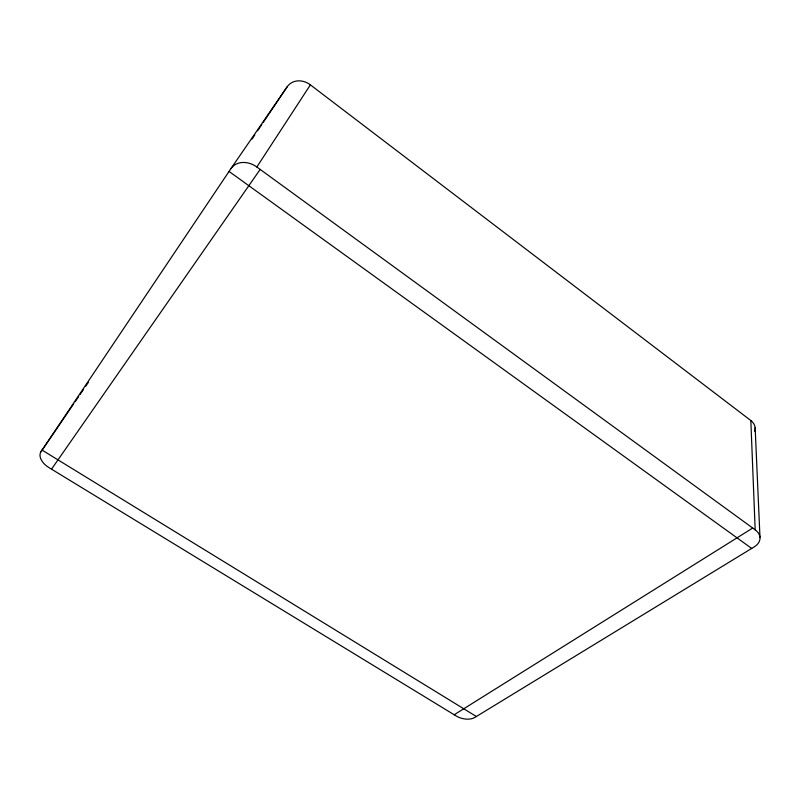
<?xml version="1.0" encoding="UTF-8"?>
<svg xmlns="http://www.w3.org/2000/svg" width="800" height="800" viewBox="0 0 800 800"><rect width="100%" height="100%" fill="white"/><g stroke="black" fill="none" stroke-linecap="round" stroke-linejoin="round"><path stroke-width="1.2" d="M750.83 420.53L755.18 529.84A17.87 12 1.3 0 1 754.29 546.84L474.74 717.49A13.48 7.75 13.4 0 1 456.28 716.03L48.9 467.57A15.49 9.48 29.6 0 1 41.02 451.71L230.88 168.7A20.32 16.39 38 0 1 256.85 167L310.39 84.86L750.83 420.53A16.03 11.72 -1.8 0 1 754.72 431.32M252.05 139.06L254.82 134.93M257.6 130.79L261.77 124.59M263.16 122.52L287.12 86.87A18.02 15.44 44.2 0 1 310.39 84.86M41.02 451.71L73.77 403.72M75.16 401.68L78.65 396.57M80.04 394.53L83.53 389.43M85.62 386.36L88.4 382.28M230.88 168.7L287.12 86.87M51.52 469.17L260.17 169.42M454.19 714.76L752.7 528.04M42.08 450.12L476.36 716.5M229.05 171.43L751.69 548.43M256.85 167L755.18 529.84M759.97 537.32L755.15 427.7"/></g></svg>
